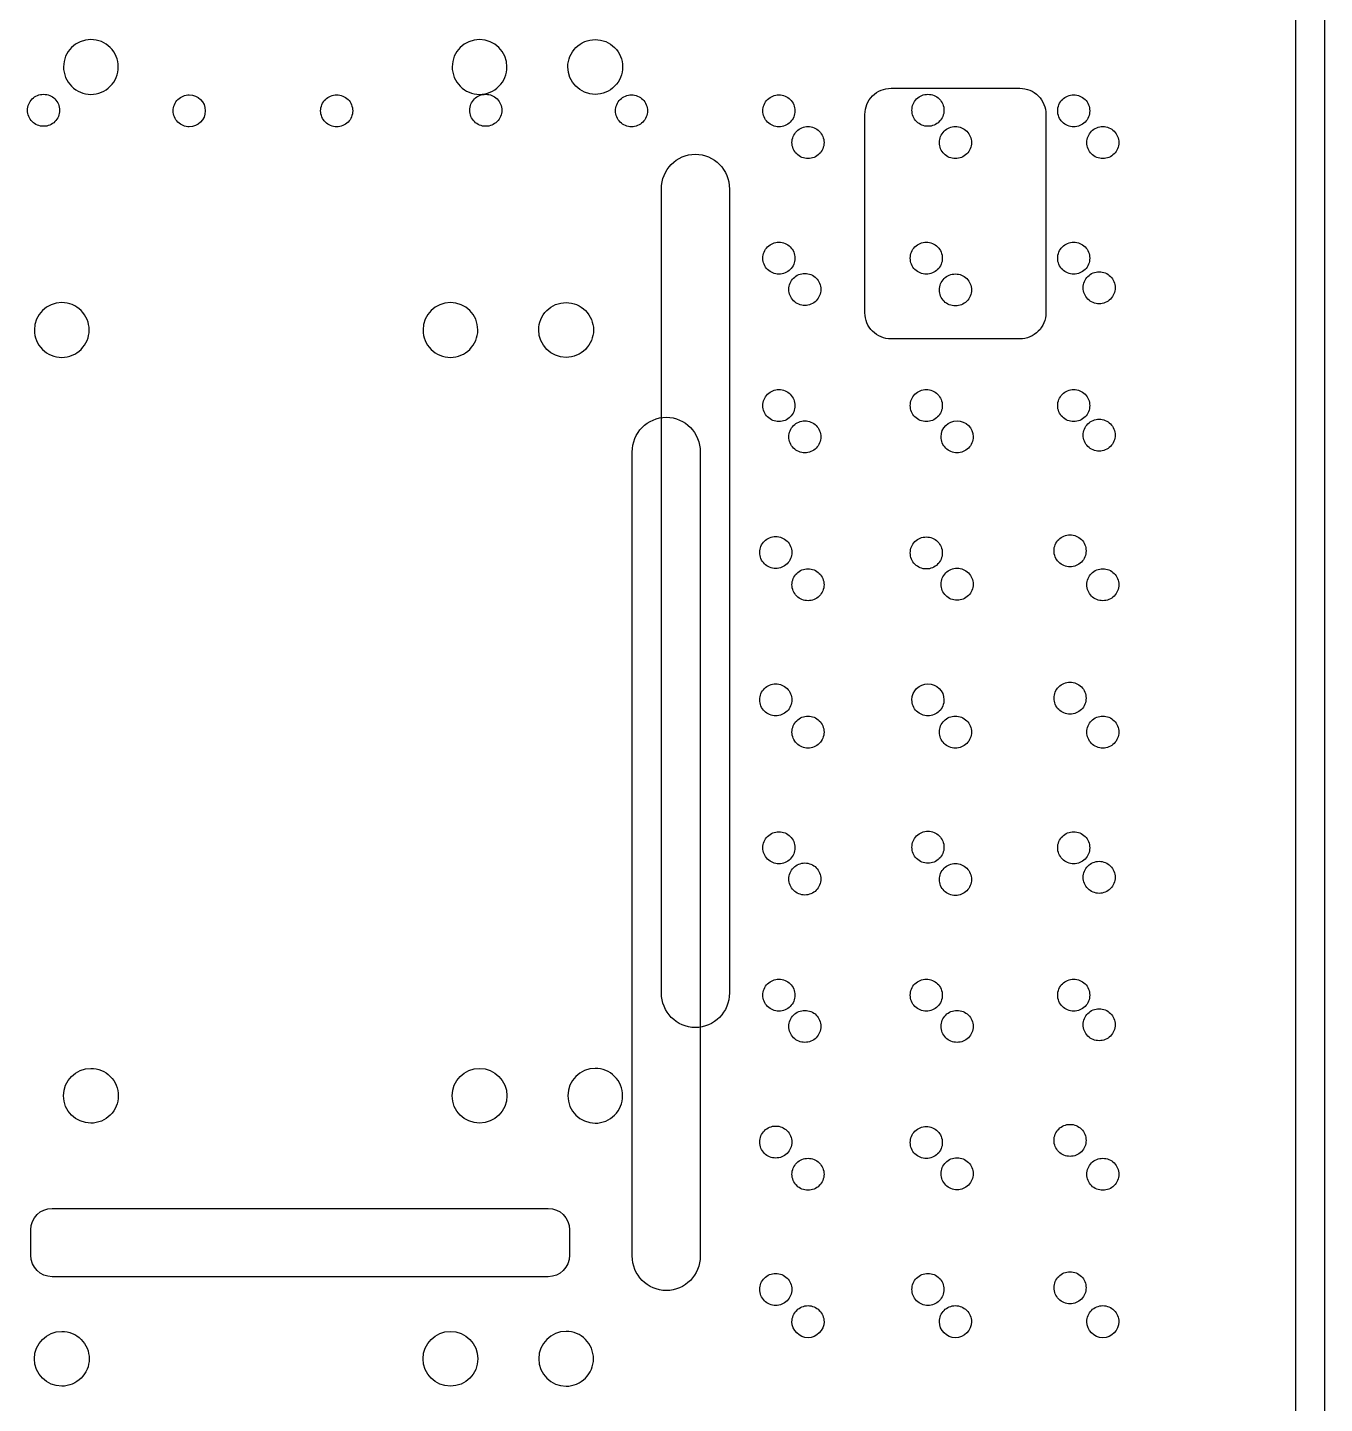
# Model space of a CAD drawing. Extents: x -145 to 178, y -12 to 290.
# Drawn here: x 85.1 to 178.2, y 140.6 to 239.4 of the extents above; entities that cross this region are included whole.
import ezdxf

# ---------------------------------------------------------------- set-up
doc = ezdxf.new("R2010")
doc.units = 0
doc.layers.add('fluid-networks-dashboard', color=7, linetype='CONTINUOUS')
doc.layers.add('fluid-networks-dashboard_copia', color=7, linetype='CONTINUOUS')

msp = doc.modelspace()

# ---------------------------------------------------------------- linework, layer by layer
at = {"layer": 'fluid-networks-dashboard', "color": 7}
for points in [[(176.15784, 258.202484), (176.15784, 54.32533)], [(128.54689, 151.16359), (128.54689, 208.877954)], [(133.43492, 208.877954), (133.43492, 151.16359)]]:
    msp.add_lwpolyline(points, dxfattribs=at)
for points in [[(96.742987, 234.53013)], [(107.32629, 234.53013)], [(128.49297, 234.53013)], [(139.07631, 234.53013)], [(160.24299, 234.53013)], [(139.076243, 223.94633)], [(149.659583, 223.94633)], [(160.242923, 223.94633)], [(139.076243, 213.36333)], [(149.659583, 213.36333)], [(160.242923, 213.36333)], [(130.99091, 211.373711)], [(149.66035, 202.779534)], [(161.13007, 201.78621)], [(161.13031, 191.20263)], [(139.07631, 181.61342)], [(160.24299, 181.61342)], [(139.076243, 171.02999)], [(149.659583, 171.02999)], [(160.242923, 171.02999)], [(149.66035, 160.446334)], [(161.130003, 159.45276)], [(161.13031, 148.86943)]]:
    msp.add_lwpolyline(points, close=True, dxfattribs=at)
for points in [[(85.12989, 233.416468), (85.12989, 233.721467), (85.25105, 234.013974), (85.466717, 234.229641)], [(85.466717, 234.229641), (85.682384, 234.445308), (85.974891, 234.566468), (86.27989, 234.566468)], [(86.27989, 234.566468), (86.584889, 234.566468), (86.877396, 234.445308), (87.093063, 234.229641)], [(87.093063, 234.229641), (87.30873, 234.013974), (87.42989, 233.721467), (87.42989, 233.416468)], [(95.592987, 233.38013), (95.592987, 233.685129), (95.714147, 233.977636), (95.929814, 234.193303)], [(95.929814, 234.193303), (96.145481, 234.40897), (96.437988, 234.53013), (96.742987, 234.53013)], [(96.742987, 234.53013), (97.378114, 234.530129), (97.892986, 234.015257), (97.892986, 233.38013)], [(106.17629, 233.38013), (106.17629, 233.685129), (106.29745, 233.977636), (106.513117, 234.193303)], [(106.513117, 234.193303), (106.728784, 234.40897), (107.021291, 234.53013), (107.32629, 234.53013)], [(107.32629, 234.53013), (107.631289, 234.53013), (107.923796, 234.40897), (108.139463, 234.193303)], [(108.139463, 234.193303), (108.35513, 233.977636), (108.47629, 233.685129), (108.47629, 233.38013)], [(116.87989, 233.416468), (116.87989, 233.721467), (117.00105, 234.013974), (117.216717, 234.229641)], [(117.216717, 234.229641), (117.432384, 234.445308), (117.724891, 234.566468), (118.02989, 234.566468)], [(118.02989, 234.566468), (118.334889, 234.566468), (118.627396, 234.445308), (118.843063, 234.229641)], [(118.843063, 234.229641), (119.05873, 234.013974), (119.17989, 233.721467), (119.17989, 233.416468)], [(127.34297, 233.38013), (127.34297, 233.685129), (127.46413, 233.977636), (127.679797, 234.193303)], [(127.679797, 234.193303), (127.895464, 234.40897), (128.187971, 234.53013), (128.49297, 234.53013)], [(128.49297, 234.53013), (128.797969, 234.53013), (129.090476, 234.40897), (129.306143, 234.193303)], [(129.306143, 234.193303), (129.52181, 233.977636), (129.64297, 233.685129), (129.64297, 233.38013)], [(137.92631, 233.38013), (137.92631, 233.685129), (138.04747, 233.977636), (138.263137, 234.193303)], [(138.263137, 234.193303), (138.478804, 234.40897), (138.771311, 234.53013), (139.07631, 234.53013)], [(139.07631, 234.53013), (139.381309, 234.53013), (139.673816, 234.40897), (139.889483, 234.193303)], [(139.889483, 234.193303), (140.10515, 233.977636), (140.22631, 233.685129), (140.22631, 233.38013)], [(148.62989, 233.416468), (148.62989, 233.721467), (148.75105, 234.013974), (148.966717, 234.229641)], [(148.966717, 234.229641), (149.182384, 234.445308), (149.474891, 234.566468), (149.77989, 234.566468)], [(149.77989, 234.566468), (150.084889, 234.566468), (150.377396, 234.445308), (150.593063, 234.229641)], [(150.593063, 234.229641), (150.80873, 234.013974), (150.92989, 233.721467), (150.92989, 233.416468)], [(159.09299, 233.38013), (159.09299, 233.685129), (159.21415, 233.977636), (159.429817, 234.193303)], [(159.429817, 234.193303), (159.645484, 234.40897), (159.937991, 234.53013), (160.24299, 234.53013)], [(160.24299, 234.53013), (160.547989, 234.53013), (160.840496, 234.40897), (161.056163, 234.193303)], [(161.056163, 234.193303), (161.27183, 233.977636), (161.39299, 233.685129), (161.39299, 233.38013)], [(85.466717, 232.603295), (85.25105, 232.818962), (85.12989, 233.111469), (85.12989, 233.416468)], [(87.42989, 233.416468), (87.42989, 233.111469), (87.30873, 232.818962), (87.093063, 232.603295)], [(95.929814, 232.566957), (95.714147, 232.782624), (95.592987, 233.075131), (95.592987, 233.38013)], [(97.892986, 233.38013), (97.892986, 232.745003), (97.378114, 232.230131), (96.742987, 232.23013)], [(106.513117, 232.566957), (106.29745, 232.782624), (106.17629, 233.075131), (106.17629, 233.38013)], [(108.47629, 233.38013), (108.47629, 233.075131), (108.35513, 232.782624), (108.139463, 232.566957)], [(117.216717, 232.603295), (117.00105, 232.818962), (116.87989, 233.111469), (116.87989, 233.416468)], [(119.17989, 233.416468), (119.17989, 233.111469), (119.05873, 232.818962), (118.843063, 232.603295)], [(127.679797, 232.566957), (127.46413, 232.782624), (127.34297, 233.075131), (127.34297, 233.38013)], [(129.64297, 233.38013), (129.64297, 233.075131), (129.52181, 232.782624), (129.306143, 232.566957)], [(138.263137, 232.566957), (138.04747, 232.782624), (137.92631, 233.075131), (137.92631, 233.38013)], [(140.22631, 233.38013), (140.22631, 233.075131), (140.10515, 232.782624), (139.889483, 232.566957)], [(148.966717, 232.603295), (148.75105, 232.818962), (148.62989, 233.111469), (148.62989, 233.416468)], [(150.92989, 233.416468), (150.92989, 233.111469), (150.80873, 232.818962), (150.593063, 232.603295)], [(159.429817, 232.566957), (159.21415, 232.782624), (159.09299, 233.075131), (159.09299, 233.38013)], [(161.39299, 233.38013), (161.39299, 233.075131), (161.27183, 232.782624), (161.056163, 232.566957)], [(86.27989, 232.266468), (85.974891, 232.266468), (85.682384, 232.387628), (85.466717, 232.603295)], [(87.093063, 232.603295), (86.877396, 232.387628), (86.584889, 232.266468), (86.27989, 232.266468)], [(96.742987, 232.23013), (96.437988, 232.23013), (96.145481, 232.35129), (95.929814, 232.566957)], [(107.32629, 232.23013), (107.021291, 232.23013), (106.728784, 232.35129), (106.513117, 232.566957)], [(108.139463, 232.566957), (107.923796, 232.35129), (107.631289, 232.23013), (107.32629, 232.23013)], [(118.02989, 232.266468), (117.724891, 232.266468), (117.432384, 232.387628), (117.216717, 232.603295)], [(118.843063, 232.603295), (118.627396, 232.387628), (118.334889, 232.266468), (118.02989, 232.266468)], [(128.49297, 232.23013), (128.187971, 232.23013), (127.895464, 232.35129), (127.679797, 232.566957)], [(129.306143, 232.566957), (129.090476, 232.35129), (128.797969, 232.23013), (128.49297, 232.23013)], [(139.07631, 232.23013), (138.771311, 232.23013), (138.478804, 232.35129), (138.263137, 232.566957)], [(139.889483, 232.566957), (139.673816, 232.35129), (139.381309, 232.23013), (139.07631, 232.23013)], [(149.77989, 232.266468), (149.474891, 232.266468), (149.182384, 232.387628), (148.966717, 232.603295)], [(150.593063, 232.603295), (150.377396, 232.387628), (150.084889, 232.266468), (149.77989, 232.266468)], [(160.24299, 232.23013), (159.937991, 232.23013), (159.645484, 232.35129), (159.429817, 232.566957)], [(161.056163, 232.566957), (160.840496, 232.35129), (160.547989, 232.23013), (160.24299, 232.23013)], [(137.926243, 222.79633), (137.926243, 223.101329), (138.047403, 223.393836), (138.26307, 223.609503)], [(138.26307, 223.609503), (138.478737, 223.82517), (138.771244, 223.94633), (139.076243, 223.94633)], [(139.076243, 223.94633), (139.381242, 223.94633), (139.673749, 223.82517), (139.889416, 223.609503)], [(139.889416, 223.609503), (140.105083, 223.393836), (140.226243, 223.101329), (140.226243, 222.79633)], [(148.509583, 222.79633), (148.509583, 223.101329), (148.630743, 223.393836), (148.84641, 223.609503)], [(148.84641, 223.609503), (149.062077, 223.82517), (149.354584, 223.94633), (149.659583, 223.94633)], [(149.659583, 223.94633), (149.964582, 223.94633), (150.257089, 223.82517), (150.472756, 223.609503)], [(150.472756, 223.609503), (150.688423, 223.393836), (150.809583, 223.101329), (150.809583, 222.79633)], [(159.092923, 222.79633), (159.092923, 223.101329), (159.214083, 223.393836), (159.42975, 223.609503)], [(159.42975, 223.609503), (159.645417, 223.82517), (159.937924, 223.94633), (160.242923, 223.94633)], [(160.242923, 223.94633), (160.547922, 223.94633), (160.840429, 223.82517), (161.056096, 223.609503)], [(161.056096, 223.609503), (161.271763, 223.393836), (161.392923, 223.101329), (161.392923, 222.79633)], [(138.263067, 221.983151), (138.0474, 222.19882), (137.92624, 222.491329), (137.926243, 222.79633)], [(140.226243, 222.79633), (140.226246, 222.491329), (140.105086, 222.19882), (139.889419, 221.983151)], [(148.846407, 221.983151), (148.63074, 222.19882), (148.50958, 222.491329), (148.509583, 222.79633)], [(150.809583, 222.79633), (150.809586, 222.491329), (150.688426, 222.19882), (150.472759, 221.983151)], [(159.429747, 221.983151), (159.21408, 222.19882), (159.09292, 222.491329), (159.092923, 222.79633)], [(161.392923, 222.79633), (161.392926, 222.491329), (161.271766, 222.19882), (161.056099, 221.983151)], [(139.076243, 221.64632), (138.771242, 221.64632), (138.478734, 221.767482), (138.263067, 221.983151)], [(139.889419, 221.983151), (139.673752, 221.767482), (139.381244, 221.64632), (139.076243, 221.64632)], [(149.659583, 221.64632), (149.354582, 221.64632), (149.062074, 221.767482), (148.846407, 221.983151)], [(150.472759, 221.983151), (150.257092, 221.767482), (149.964584, 221.64632), (149.659583, 221.64632)], [(160.242923, 221.64632), (159.937922, 221.64632), (159.645414, 221.767482), (159.429747, 221.983151)], [(161.056099, 221.983151), (160.840432, 221.767482), (160.547924, 221.64632), (160.242923, 221.64632)], [(87.590306, 219.61036), (86.503847, 219.610358), (85.623098, 218.729609), (85.623096, 217.64315)], [(88.981339, 219.03418), (88.612414, 219.403104), (88.112044, 219.610362), (87.590306, 219.61036)], [(115.494806, 219.61036), (114.408347, 219.610358), (113.527598, 218.729609), (113.527596, 217.64315)], [(117.462016, 217.64315), (117.462014, 218.729609), (116.581265, 219.610358), (115.494806, 219.61036)], [(122.408596, 219.034173), (122.777519, 219.403098), (123.277888, 219.610359), (123.799626, 219.61036)], [(123.799626, 219.61036), (124.321365, 219.610361), (124.821736, 219.403101), (125.190661, 219.034176)], [(89.557526, 217.64315), (89.557525, 218.164888), (89.350264, 218.665257), (88.981339, 219.03418)], [(121.832416, 217.64314), (121.832414, 218.164878), (122.039672, 218.665248), (122.408596, 219.034173)], [(125.190661, 219.034176), (125.559586, 218.66525), (125.766845, 218.164879), (125.766843, 217.64314)], [(85.623096, 217.64315), (85.623094, 217.121412), (85.830352, 216.621042), (86.199276, 216.252117)], [(88.981343, 216.252113), (89.350268, 216.621039), (89.557528, 217.12141), (89.557526, 217.64315)], [(113.527596, 217.64315), (113.527594, 217.121412), (113.734852, 216.621042), (114.103776, 216.252117)], [(116.885836, 216.252117), (117.25476, 216.621042), (117.462018, 217.121412), (117.462016, 217.64315)], [(123.799626, 215.67593), (122.713167, 215.675932), (121.832418, 216.556681), (121.832416, 217.64314)], [(125.766843, 217.64314), (125.766842, 217.121403), (125.559582, 216.621034), (125.190657, 216.252111)], [(86.199276, 216.252117), (86.568199, 215.883192), (87.068568, 215.675931), (87.590306, 215.67593)], [(87.590306, 215.67593), (88.112046, 215.675928), (88.612417, 215.883188), (88.981343, 216.252113)], [(114.103776, 216.252117), (114.472699, 215.883192), (114.973068, 215.675931), (115.494806, 215.67593)], [(115.494806, 215.67593), (116.016544, 215.675931), (116.516913, 215.883192), (116.885836, 216.252117)], [(125.190657, 216.252111), (124.821732, 215.883187), (124.321363, 215.675929), (123.799626, 215.67593)], [(137.926243, 212.21333), (137.926243, 212.518329), (138.047403, 212.810836), (138.26307, 213.026503)], [(138.26307, 213.026503), (138.478737, 213.24217), (138.771244, 213.36333), (139.076243, 213.36333)], [(139.076243, 213.36333), (139.381242, 213.36333), (139.673749, 213.24217), (139.889416, 213.026503)], [(139.889416, 213.026503), (140.105083, 212.810836), (140.226243, 212.518329), (140.226243, 212.21333)], [(148.509583, 212.21333), (148.509583, 212.518329), (148.630743, 212.810836), (148.84641, 213.026503)], [(148.84641, 213.026503), (149.062077, 213.24217), (149.354584, 213.36333), (149.659583, 213.36333)], [(149.659583, 213.36333), (149.964582, 213.36333), (150.257089, 213.24217), (150.472756, 213.026503)], [(150.472756, 213.026503), (150.688423, 212.810836), (150.809583, 212.518329), (150.809583, 212.21333)], [(159.092923, 212.21333), (159.092923, 212.518329), (159.214083, 212.810836), (159.42975, 213.026503)], [(159.42975, 213.026503), (159.645417, 213.24217), (159.937924, 213.36333), (160.242923, 213.36333)], [(160.242923, 213.36333), (160.547922, 213.36333), (160.840429, 213.24217), (161.056096, 213.026503)], [(161.056096, 213.026503), (161.271763, 212.810836), (161.392923, 212.518329), (161.392923, 212.21333)], [(138.263067, 211.400151), (138.0474, 211.61582), (137.92624, 211.908329), (137.926243, 212.21333)], [(140.226243, 212.21333), (140.226246, 211.908329), (140.105086, 211.61582), (139.889419, 211.400151)], [(148.846407, 211.400151), (148.63074, 211.61582), (148.50958, 211.908329), (148.509583, 212.21333)], [(150.809583, 212.21333), (150.809586, 211.908329), (150.688426, 211.61582), (150.472759, 211.400151)], [(159.429747, 211.400151), (159.21408, 211.61582), (159.09292, 211.908329), (159.092923, 212.21333)], [(161.392923, 212.21333), (161.392926, 211.908329), (161.271766, 211.61582), (161.056099, 211.400151)], [(128.54689, 208.877954), (128.54689, 210.260603), (129.63692, 211.373711), (130.99091, 211.373711)], [(130.99091, 211.373711), (132.34489, 211.373711), (133.43492, 210.260603), (133.43492, 208.877954)], [(139.076243, 211.06332), (138.771242, 211.06332), (138.478734, 211.184482), (138.263067, 211.400151)], [(139.889419, 211.400151), (139.673752, 211.184482), (139.381244, 211.06332), (139.076243, 211.06332)], [(149.659583, 211.06332), (149.354582, 211.06332), (149.062074, 211.184482), (148.846407, 211.400151)], [(150.472759, 211.400151), (150.257092, 211.184482), (149.964584, 211.06332), (149.659583, 211.06332)], [(160.242923, 211.06332), (159.937922, 211.06332), (159.645414, 211.184482), (159.429747, 211.400151)], [(161.056099, 211.400151), (160.840432, 211.184482), (160.547924, 211.06332), (160.242923, 211.06332)], [(138.036827, 202.479843), (138.252494, 202.69551), (138.545001, 202.81667), (138.85, 202.81667)], [(138.85, 202.81667), (139.154999, 202.81667), (139.447506, 202.69551), (139.663173, 202.479843)], [(148.847177, 202.442707), (149.062844, 202.658374), (149.355351, 202.779534), (149.66035, 202.779534)], [(149.66035, 202.779534), (149.965349, 202.779534), (150.257856, 202.658374), (150.473523, 202.442707)], [(158.83007, 201.78621), (158.83007, 202.091209), (158.95123, 202.383716), (159.166897, 202.599383)], [(159.166897, 202.599383), (159.382564, 202.81505), (159.675071, 202.93621), (159.98007, 202.93621)], [(159.98007, 202.93621), (160.285069, 202.93621), (160.577576, 202.81505), (160.793243, 202.599383)], [(160.793243, 202.599383), (161.00891, 202.383716), (161.13007, 202.091209), (161.13007, 201.78621)], [(137.7, 201.66667), (137.7, 201.971669), (137.82116, 202.264176), (138.036827, 202.479843)], [(138.036827, 200.853497), (137.82116, 201.069164), (137.7, 201.361671), (137.7, 201.66667)], [(139.663173, 202.479843), (139.87884, 202.264176), (140, 201.971669), (140, 201.66667)], [(140, 201.66667), (140, 201.361671), (139.87884, 201.069164), (139.663173, 200.853497)], [(148.51035, 201.629534), (148.51035, 201.934533), (148.63151, 202.22704), (148.847177, 202.442707)], [(148.847177, 200.816361), (148.63151, 201.032028), (148.51035, 201.324535), (148.51035, 201.629534)], [(150.473523, 202.442707), (150.68919, 202.22704), (150.81035, 201.934533), (150.81035, 201.629534)], [(150.81035, 201.629534), (150.81035, 201.324535), (150.68919, 201.032028), (150.473523, 200.816361)], [(159.166897, 200.973037), (158.95123, 201.188704), (158.83007, 201.481211), (158.83007, 201.78621)], [(161.13007, 201.78621), (161.13007, 201.481211), (161.00891, 201.188704), (160.793243, 200.973037)], [(138.85, 200.51667), (138.545001, 200.51667), (138.252494, 200.63783), (138.036827, 200.853497)], [(139.663173, 200.853497), (139.447506, 200.63783), (139.154999, 200.51667), (138.85, 200.51667)], [(149.66035, 200.479534), (149.355351, 200.479534), (149.062844, 200.600694), (148.847177, 200.816361)], [(150.473523, 200.816361), (150.257856, 200.600694), (149.965349, 200.479534), (149.66035, 200.479534)], [(159.98007, 200.63621), (159.675071, 200.63621), (159.382564, 200.75737), (159.166897, 200.973037)], [(160.793243, 200.973037), (160.577576, 200.75737), (160.285069, 200.63621), (159.98007, 200.63621)], [(137.70024, 191.08309), (137.70024, 191.388089), (137.8214, 191.680596), (138.037067, 191.896263)], [(138.037067, 191.896263), (138.252734, 192.11193), (138.545241, 192.23309), (138.85024, 192.23309)], [(138.85024, 192.23309), (139.155239, 192.23309), (139.447746, 192.11193), (139.663413, 191.896263)], [(139.663413, 191.896263), (139.87908, 191.680596), (140.00024, 191.388089), (140.00024, 191.08309)], [(148.62919, 191.08338), (148.629196, 191.718504), (149.144066, 192.23337), (149.77919, 192.23337)], [(149.77919, 192.23337), (150.414314, 192.23337), (150.929184, 191.718504), (150.92919, 191.08338)], [(158.83031, 191.20263), (158.83031, 191.507629), (158.95147, 191.800136), (159.167137, 192.015803)], [(159.167137, 192.015803), (159.382804, 192.23147), (159.675311, 192.35263), (159.98031, 192.35263)], [(159.98031, 192.35263), (160.285309, 192.35263), (160.577816, 192.23147), (160.793483, 192.015803)], [(160.793483, 192.015803), (161.00915, 191.800136), (161.13031, 191.507629), (161.13031, 191.20263)], [(138.037067, 190.269917), (137.8214, 190.485584), (137.70024, 190.778091), (137.70024, 191.08309)], [(140.00024, 191.08309), (140.00024, 190.778091), (139.87908, 190.485584), (139.663413, 190.269917)], [(148.966017, 190.270207), (148.75035, 190.485874), (148.62919, 190.778381), (148.62919, 191.08338)], [(150.92919, 191.08338), (150.92919, 190.778381), (150.80803, 190.485874), (150.592363, 190.270207)], [(159.167137, 190.389457), (158.95147, 190.605124), (158.83031, 190.897631), (158.83031, 191.20263)], [(161.13031, 191.20263), (161.13031, 190.897631), (161.00915, 190.605124), (160.793483, 190.389457)], [(138.85024, 189.93309), (138.545241, 189.93309), (138.252734, 190.05425), (138.037067, 190.269917)], [(139.663413, 190.269917), (139.447746, 190.05425), (139.155239, 189.93309), (138.85024, 189.93309)], [(149.77919, 189.93338), (149.474191, 189.93338), (149.181684, 190.05454), (148.966017, 190.270207)], [(150.592363, 190.270207), (150.376696, 190.05454), (150.084189, 189.93338), (149.77919, 189.93338)], [(159.98031, 190.05263), (159.675311, 190.05263), (159.382804, 190.17379), (159.167137, 190.389457)], [(160.793483, 190.389457), (160.577816, 190.17379), (160.285309, 190.05263), (159.98031, 190.05263)], [(137.92631, 180.46342), (137.92631, 180.768419), (138.04747, 181.060926), (138.263137, 181.276593)], [(138.263137, 181.276593), (138.478804, 181.49226), (138.771311, 181.61342), (139.07631, 181.61342)], [(139.07631, 181.61342), (139.381309, 181.61342), (139.673816, 181.49226), (139.889483, 181.276593)], [(139.889483, 181.276593), (140.10515, 181.060926), (140.22631, 180.768419), (140.22631, 180.46342)], [(148.62989, 180.499468), (148.62989, 180.804467), (148.75105, 181.096974), (148.966717, 181.312641)], [(148.966717, 181.312641), (149.182384, 181.528308), (149.474891, 181.649468), (149.77989, 181.649468)], [(149.77989, 181.649468), (150.084889, 181.649468), (150.377396, 181.528308), (150.593063, 181.312641)], [(150.593063, 181.312641), (150.80873, 181.096974), (150.92989, 180.804467), (150.92989, 180.499468)], [(159.09299, 180.46342), (159.09299, 180.768419), (159.21415, 181.060926), (159.429817, 181.276593)], [(159.429817, 181.276593), (159.645484, 181.49226), (159.937991, 181.61342), (160.24299, 181.61342)], [(160.24299, 181.61342), (160.547989, 181.61342), (160.840496, 181.49226), (161.056163, 181.276593)], [(161.056163, 181.276593), (161.27183, 181.060926), (161.39299, 180.768419), (161.39299, 180.46342)], [(138.263137, 179.650247), (138.04747, 179.865914), (137.92631, 180.158421), (137.92631, 180.46342)], [(140.22631, 180.46342), (140.22631, 180.158421), (140.10515, 179.865914), (139.889483, 179.650247)], [(148.966717, 179.686295), (148.75105, 179.901962), (148.62989, 180.194469), (148.62989, 180.499468)], [(150.92989, 180.499468), (150.92989, 180.194469), (150.80873, 179.901962), (150.593063, 179.686295)], [(159.429817, 179.650247), (159.21415, 179.865914), (159.09299, 180.158421), (159.09299, 180.46342)], [(161.39299, 180.46342), (161.39299, 180.158421), (161.27183, 179.865914), (161.056163, 179.650247)], [(139.07631, 179.31342), (138.771311, 179.31342), (138.478804, 179.43458), (138.263137, 179.650247)], [(139.889483, 179.650247), (139.673816, 179.43458), (139.381309, 179.31342), (139.07631, 179.31342)], [(149.77989, 179.349468), (149.474891, 179.349468), (149.182384, 179.470628), (148.966717, 179.686295)], [(150.593063, 179.686295), (150.377396, 179.470628), (150.084889, 179.349468), (149.77989, 179.349468)], [(160.24299, 179.31342), (159.937991, 179.31342), (159.645484, 179.43458), (159.429817, 179.650247)], [(161.056163, 179.650247), (160.840496, 179.43458), (160.547989, 179.31342), (160.24299, 179.31342)], [(138.26307, 170.693163), (138.478737, 170.90883), (138.771244, 171.02999), (139.076243, 171.02999)], [(139.076243, 171.02999), (139.381242, 171.02999), (139.673749, 170.90883), (139.889416, 170.693163)], [(148.84641, 170.693163), (149.062077, 170.90883), (149.354584, 171.02999), (149.659583, 171.02999)], [(149.659583, 171.02999), (149.964582, 171.02999), (150.257089, 170.90883), (150.472756, 170.693163)], [(159.42975, 170.693163), (159.645417, 170.90883), (159.937924, 171.02999), (160.242923, 171.02999)], [(160.242923, 171.02999), (160.547922, 171.02999), (160.840429, 170.90883), (161.056096, 170.693163)], [(137.926243, 169.87999), (137.926243, 170.184989), (138.047403, 170.477496), (138.26307, 170.693163)], [(139.889416, 170.693163), (140.105083, 170.477496), (140.226243, 170.184989), (140.226243, 169.87999)], [(148.509583, 169.87999), (148.509583, 170.184989), (148.630743, 170.477496), (148.84641, 170.693163)], [(150.472756, 170.693163), (150.688423, 170.477496), (150.809583, 170.184989), (150.809583, 169.87999)], [(159.092923, 169.87999), (159.092923, 170.184989), (159.214083, 170.477496), (159.42975, 170.693163)], [(161.056096, 170.693163), (161.271763, 170.477496), (161.392923, 170.184989), (161.392923, 169.87999)], [(138.26307, 169.066817), (138.047403, 169.282484), (137.926243, 169.574991), (137.926243, 169.87999)], [(139.076243, 168.72999), (138.771244, 168.72999), (138.478737, 168.85115), (138.26307, 169.066817)], [(139.889416, 169.066817), (139.673749, 168.85115), (139.381242, 168.72999), (139.076243, 168.72999)], [(140.226243, 169.87999), (140.226243, 169.574991), (140.105083, 169.282484), (139.889416, 169.066817)], [(148.84641, 169.066817), (148.630743, 169.282484), (148.509583, 169.574991), (148.509583, 169.87999)], [(149.659583, 168.72999), (149.354584, 168.72999), (149.062077, 168.85115), (148.84641, 169.066817)], [(150.472756, 169.066817), (150.257089, 168.85115), (149.964582, 168.72999), (149.659583, 168.72999)], [(150.809583, 169.87999), (150.809583, 169.574991), (150.688423, 169.282484), (150.472756, 169.066817)], [(159.42975, 169.066817), (159.214083, 169.282484), (159.092923, 169.574991), (159.092923, 169.87999)], [(160.242923, 168.72999), (159.937924, 168.72999), (159.645417, 168.85115), (159.42975, 169.066817)], [(161.056096, 169.066817), (160.840429, 168.85115), (160.547922, 168.72999), (160.242923, 168.72999)], [(161.392923, 169.87999), (161.392923, 169.574991), (161.271763, 169.282484), (161.056096, 169.066817)], [(137.699933, 159.33322), (137.699933, 159.638219), (137.821093, 159.930726), (138.03676, 160.146393)], [(138.03676, 160.146393), (138.252427, 160.36206), (138.544934, 160.48322), (138.849933, 160.48322)], [(138.849933, 160.48322), (139.154932, 160.48322), (139.447439, 160.36206), (139.663106, 160.146393)], [(139.663106, 160.146393), (139.878773, 159.930726), (139.999933, 159.638219), (139.999933, 159.33322)], [(148.51035, 159.296334), (148.51035, 159.601333), (148.63151, 159.89384), (148.847177, 160.109507)], [(148.847177, 160.109507), (149.062844, 160.325174), (149.355351, 160.446334), (149.66035, 160.446334)], [(149.66035, 160.446334), (149.965349, 160.446334), (150.257856, 160.325174), (150.473523, 160.109507)], [(150.473523, 160.109507), (150.68919, 159.89384), (150.81035, 159.601333), (150.81035, 159.296334)], [(158.830003, 159.45276), (158.830003, 159.757759), (158.951163, 160.050266), (159.16683, 160.265933)], [(159.16683, 160.265933), (159.382497, 160.4816), (159.675004, 160.60276), (159.980003, 160.60276)], [(159.980003, 160.60276), (160.285002, 160.60276), (160.577509, 160.4816), (160.793176, 160.265933)], [(160.793176, 160.265933), (161.008843, 160.050266), (161.130003, 159.757759), (161.130003, 159.45276)], [(138.03676, 158.520047), (137.821093, 158.735714), (137.699933, 159.028221), (137.699933, 159.33322)], [(139.999933, 159.33322), (139.999933, 159.028221), (139.878773, 158.735714), (139.663106, 158.520047)], [(148.847177, 158.483161), (148.63151, 158.698828), (148.51035, 158.991335), (148.51035, 159.296334)], [(150.81035, 159.296334), (150.81035, 158.991335), (150.68919, 158.698828), (150.473523, 158.483161)], [(159.16683, 158.639587), (158.951163, 158.855254), (158.830003, 159.147761), (158.830003, 159.45276)], [(161.130003, 159.45276), (161.130003, 159.147761), (161.008843, 158.855254), (160.793176, 158.639587)], [(138.849933, 158.18322), (138.544934, 158.18322), (138.252427, 158.30438), (138.03676, 158.520047)], [(139.663106, 158.520047), (139.447439, 158.30438), (139.154932, 158.18322), (138.849933, 158.18322)], [(149.66035, 158.146334), (149.355351, 158.146334), (149.062844, 158.267494), (148.847177, 158.483161)], [(150.473523, 158.483161), (150.257856, 158.267494), (149.965349, 158.146334), (149.66035, 158.146334)], [(159.980003, 158.30276), (159.675004, 158.30276), (159.382497, 158.42392), (159.16683, 158.639587)], [(160.793176, 158.639587), (160.577509, 158.42392), (160.285002, 158.30276), (159.980003, 158.30276)], [(130.99091, 148.66784), (129.63692, 148.66784), (128.54689, 149.78094), (128.54689, 151.16359)], [(133.43492, 151.16359), (133.43492, 149.78094), (132.34489, 148.66784), (130.99091, 148.66784)], [(137.70024, 148.74989), (137.70024, 149.054889), (137.8214, 149.347396), (138.037067, 149.563063)], [(138.037067, 149.563063), (138.252734, 149.77873), (138.545241, 149.89989), (138.85024, 149.89989)], [(138.85024, 149.89989), (139.155239, 149.89989), (139.447746, 149.77873), (139.663413, 149.563063)], [(139.663413, 149.563063), (139.87908, 149.347396), (140.00024, 149.054889), (140.00024, 148.74989)], [(148.629123, 148.74993), (148.629123, 149.054929), (148.750283, 149.347436), (148.96595, 149.563103)], [(148.96595, 149.563103), (149.181617, 149.77877), (149.474124, 149.89993), (149.779123, 149.89993)], [(149.779123, 149.89993), (150.084122, 149.89993), (150.376629, 149.77877), (150.592296, 149.563103)], [(150.592296, 149.563103), (150.807963, 149.347436), (150.929123, 149.054929), (150.929123, 148.74993)], [(158.83031, 148.86943), (158.83031, 149.174429), (158.95147, 149.466936), (159.167137, 149.682603)], [(159.167137, 149.682603), (159.382804, 149.89827), (159.675311, 150.01943), (159.98031, 150.01943)], [(159.98031, 150.01943), (160.285309, 150.01943), (160.577816, 149.89827), (160.793483, 149.682603)], [(160.793483, 149.682603), (161.00915, 149.466936), (161.13031, 149.174429), (161.13031, 148.86943)], [(138.037067, 147.936717), (137.8214, 148.152384), (137.70024, 148.444891), (137.70024, 148.74989)], [(140.00024, 148.74989), (140.00024, 148.444891), (139.87908, 148.152384), (139.663413, 147.936717)], [(148.96595, 147.936757), (148.750283, 148.152424), (148.629123, 148.444931), (148.629123, 148.74993)], [(150.929123, 148.74993), (150.929123, 148.444931), (150.807963, 148.152424), (150.592296, 147.936757)], [(159.167137, 148.056257), (158.95147, 148.271924), (158.83031, 148.564431), (158.83031, 148.86943)], [(161.13031, 148.86943), (161.13031, 148.564431), (161.00915, 148.271924), (160.793483, 148.056257)], [(138.85024, 147.59989), (138.545241, 147.59989), (138.252734, 147.72105), (138.037067, 147.936717)], [(139.663413, 147.936717), (139.447746, 147.72105), (139.155239, 147.59989), (138.85024, 147.59989)], [(149.779123, 147.59993), (149.474124, 147.59993), (149.181617, 147.72109), (148.96595, 147.936757)], [(150.592296, 147.936757), (150.376629, 147.72109), (150.084122, 147.59993), (149.779123, 147.59993)], [(159.98031, 147.71943), (159.675311, 147.71943), (159.382804, 147.84059), (159.167137, 148.056257)], [(160.793483, 148.056257), (160.577816, 147.84059), (160.285309, 147.71943), (159.98031, 147.71943)], [(85.623096, 143.76909), (85.623098, 144.855549), (86.503847, 145.736298), (87.590306, 145.7363)], [(87.590306, 145.7363), (88.112044, 145.736302), (88.612414, 145.529044), (88.981339, 145.16012)], [(113.527596, 143.76909), (113.527598, 144.855549), (114.408347, 145.736298), (115.494806, 145.7363)], [(115.494806, 145.7363), (116.581265, 145.736298), (117.462014, 144.855549), (117.462016, 143.76909)], [(123.799626, 145.7363), (122.713167, 145.736298), (121.832418, 144.855549), (121.832416, 143.76909)], [(125.190657, 145.160119), (124.821732, 145.529043), (124.321363, 145.736301), (123.799626, 145.7363)], [(88.981339, 145.16012), (89.350264, 144.791197), (89.557525, 144.290828), (89.557526, 143.76909)], [(125.766843, 143.76909), (125.766842, 144.290827), (125.559582, 144.791196), (125.190657, 145.160119)], [(87.590306, 141.80188), (86.503847, 141.801882), (85.623098, 142.682631), (85.623096, 143.76909)], [(89.557526, 143.76909), (89.557525, 143.247352), (89.350264, 142.746983), (88.981339, 142.37806)], [(115.494806, 141.80188), (114.408347, 141.801882), (113.527598, 142.682631), (113.527596, 143.76909)], [(117.462016, 143.76909), (117.462014, 142.682631), (116.581265, 141.801882), (115.494806, 141.80188)], [(121.832416, 143.76909), (121.832418, 142.682631), (122.713167, 141.801882), (123.799626, 141.80188)], [(125.190657, 142.378061), (125.559582, 142.746984), (125.766842, 143.247353), (125.766843, 143.76909)], [(88.981339, 142.37806), (88.612414, 142.009136), (88.112044, 141.801878), (87.590306, 141.80188)], [(123.799626, 141.80188), (124.321363, 141.801879), (124.821732, 142.009137), (125.190657, 142.378061)]]:
    msp.add_open_spline(points, degree=3, dxfattribs=at)
at = {"layer": 'fluid-networks-dashboard_copia', "color": 7}
for points in [[(178.24819, 277.089084), (178.24819, 73.21193)], [(147.129181, 235), (156.370819, 235)], [(145.25, 218.879181), (145.25, 233.120819)], [(158.25, 233.120819), (158.25, 218.879181)], [(130.63724, 170.05019), (130.63724, 227.764554)], [(135.52527, 227.764554), (135.52527, 170.05019)], [(156.370819, 217), (147.129181, 217)], [(86.908135, 154.5712), (122.50562, 154.5712)], [(85.368785, 151.19795), (85.368785, 153.03185)], [(124.04497, 153.03185), (124.04497, 151.19795)], [(122.50562, 149.6586), (86.908135, 149.6586)]]:
    msp.add_lwpolyline(points, dxfattribs=at)
for points in [[(147.129181, 235)], [(141.166593, 232.24993)], [(151.749933, 232.24993)], [(162.333273, 232.24993)], [(133.08126, 230.260311)], [(151.7507, 221.666134)], [(163.22042, 220.67281)], [(163.22066, 210.08923)], [(141.16666, 200.50002)], [(162.33334, 200.50002)], [(141.166593, 189.91659)], [(151.749933, 189.91659)], [(162.333273, 189.91659)], [(151.7507, 179.332934)], [(163.220353, 178.33936)], [(163.22066, 167.75603)], [(141.166593, 158.16657)], [(162.333273, 158.16657)], [(85.368785, 151.19795)], [(141.16666, 147.58336)], [(151.75, 147.58336)], [(162.33334, 147.58336)]]:
    msp.add_lwpolyline(points, close=True, dxfattribs=at)
for points in [[(89.680656, 238.49696), (88.594197, 238.496958), (87.713448, 237.616209), (87.713446, 236.52975)], [(91.071689, 237.92078), (90.702764, 238.289704), (90.202394, 238.496962), (89.680656, 238.49696)], [(117.585156, 238.49696), (116.498697, 238.496958), (115.617948, 237.616209), (115.617946, 236.52975)], [(119.552366, 236.52975), (119.552364, 237.616209), (118.671615, 238.496958), (117.585156, 238.49696)], [(124.498946, 237.920773), (124.867869, 238.289698), (125.368238, 238.496959), (125.889976, 238.49696)], [(125.889976, 238.49696), (126.411715, 238.496961), (126.912086, 238.289701), (127.281011, 237.920776)], [(91.647876, 236.52975), (91.647875, 237.051488), (91.440614, 237.551857), (91.071689, 237.92078)], [(123.922766, 236.52974), (123.922764, 237.051478), (124.130022, 237.551848), (124.498946, 237.920773)], [(127.281011, 237.920776), (127.649936, 237.55185), (127.857195, 237.051479), (127.857193, 236.52974)], [(87.713446, 236.52975), (87.713444, 236.008012), (87.920702, 235.507642), (88.289626, 235.138717)], [(91.071693, 235.138713), (91.440618, 235.507639), (91.647878, 236.00801), (91.647876, 236.52975)], [(115.617946, 236.52975), (115.617944, 236.008012), (115.825202, 235.507642), (116.194126, 235.138717)], [(118.976186, 235.138717), (119.34511, 235.507642), (119.552368, 236.008012), (119.552366, 236.52975)], [(125.889976, 234.56253), (124.803517, 234.562532), (123.922768, 235.443281), (123.922766, 236.52974)], [(127.857193, 236.52974), (127.857192, 236.008003), (127.649932, 235.507634), (127.281007, 235.138711)], [(88.289626, 235.138717), (88.658549, 234.769792), (89.158918, 234.562531), (89.680656, 234.56253)], [(89.680656, 234.56253), (90.202396, 234.562528), (90.702767, 234.769788), (91.071693, 235.138713)], [(116.194126, 235.138717), (116.563049, 234.769792), (117.063418, 234.562531), (117.585156, 234.56253)], [(117.585156, 234.56253), (118.106894, 234.562531), (118.607263, 234.769792), (118.976186, 235.138717)], [(127.281007, 235.138711), (126.912082, 234.769787), (126.411713, 234.562529), (125.889976, 234.56253)], [(145.25, 233.120819), (145.25, 233.619209), (145.447985, 234.097186), (145.800399, 234.449601)], [(145.800399, 234.449601), (146.152814, 234.802015), (146.630791, 235), (147.129181, 235)], [(156.370819, 235), (156.869209, 235), (157.347186, 234.802015), (157.699601, 234.449601)], [(157.699601, 234.449601), (158.052015, 234.097186), (158.25, 233.619209), (158.25, 233.120819)], [(140.35342, 231.913103), (140.569087, 232.12877), (140.861594, 232.24993), (141.166593, 232.24993)], [(141.166593, 232.24993), (141.471592, 232.24993), (141.764099, 232.12877), (141.979766, 231.913103)], [(150.93676, 231.913103), (151.152427, 232.12877), (151.444934, 232.24993), (151.749933, 232.24993)], [(151.749933, 232.24993), (152.054932, 232.24993), (152.347439, 232.12877), (152.563106, 231.913103)], [(161.5201, 231.913103), (161.735767, 232.12877), (162.028274, 232.24993), (162.333273, 232.24993)], [(162.333273, 232.24993), (162.638272, 232.24993), (162.930779, 232.12877), (163.146446, 231.913103)], [(140.016593, 231.09993), (140.016593, 231.404929), (140.137753, 231.697436), (140.35342, 231.913103)], [(141.979766, 231.913103), (142.195433, 231.697436), (142.316593, 231.404929), (142.316593, 231.09993)], [(150.599933, 231.09993), (150.599933, 231.404929), (150.721093, 231.697436), (150.93676, 231.913103)], [(152.563106, 231.913103), (152.778773, 231.697436), (152.899933, 231.404929), (152.899933, 231.09993)], [(161.183273, 231.09993), (161.183273, 231.404929), (161.304433, 231.697436), (161.5201, 231.913103)], [(163.146446, 231.913103), (163.362113, 231.697436), (163.483273, 231.404929), (163.483273, 231.09993)], [(130.63724, 227.764554), (130.63724, 229.147203), (131.72727, 230.260311), (133.08126, 230.260311)], [(133.08126, 230.260311), (134.43524, 230.260311), (135.52527, 229.147203), (135.52527, 227.764554)], [(140.353417, 230.286751), (140.13775, 230.50242), (140.01659, 230.794929), (140.016593, 231.09993)], [(141.166593, 229.94992), (140.861592, 229.94992), (140.569084, 230.071082), (140.353417, 230.286751)], [(141.979769, 230.286751), (141.764102, 230.071082), (141.471594, 229.94992), (141.166593, 229.94992)], [(142.316593, 231.09993), (142.316596, 230.794929), (142.195436, 230.50242), (141.979769, 230.286751)], [(150.936757, 230.286751), (150.72109, 230.50242), (150.59993, 230.794929), (150.599933, 231.09993)], [(151.749933, 229.94992), (151.444932, 229.94992), (151.152424, 230.071082), (150.936757, 230.286751)], [(152.563109, 230.286751), (152.347442, 230.071082), (152.054934, 229.94992), (151.749933, 229.94992)], [(152.899933, 231.09993), (152.899936, 230.794929), (152.778776, 230.50242), (152.563109, 230.286751)], [(161.520097, 230.286751), (161.30443, 230.50242), (161.18327, 230.794929), (161.183273, 231.09993)], [(162.333273, 229.94992), (162.028272, 229.94992), (161.735764, 230.071082), (161.520097, 230.286751)], [(163.146449, 230.286751), (162.930782, 230.071082), (162.638274, 229.94992), (162.333273, 229.94992)], [(163.483273, 231.09993), (163.483276, 230.794929), (163.362116, 230.50242), (163.146449, 230.286751)], [(139.79035, 220.55327), (139.79035, 220.858269), (139.91151, 221.150776), (140.127177, 221.366443)], [(140.127177, 221.366443), (140.342844, 221.58211), (140.635351, 221.70327), (140.94035, 221.70327)], [(140.94035, 221.70327), (141.245349, 221.70327), (141.537856, 221.58211), (141.753523, 221.366443)], [(141.753523, 221.366443), (141.96919, 221.150776), (142.09035, 220.858269), (142.09035, 220.55327)], [(150.6007, 220.516134), (150.6007, 220.821133), (150.72186, 221.11364), (150.937527, 221.329307)], [(150.937527, 221.329307), (151.153194, 221.544974), (151.445701, 221.666134), (151.7507, 221.666134)], [(151.7507, 221.666134), (152.055699, 221.666134), (152.348206, 221.544974), (152.563873, 221.329307)], [(152.563873, 221.329307), (152.77954, 221.11364), (152.9007, 220.821133), (152.9007, 220.516134)], [(160.92042, 220.67281), (160.92042, 220.977809), (161.04158, 221.270316), (161.257247, 221.485983)], [(161.257247, 221.485983), (161.472914, 221.70165), (161.765421, 221.82281), (162.07042, 221.82281)], [(162.07042, 221.82281), (162.375419, 221.82281), (162.667926, 221.70165), (162.883593, 221.485983)], [(162.883593, 221.485983), (163.09926, 221.270316), (163.22042, 220.977809), (163.22042, 220.67281)], [(140.127177, 219.740097), (139.91151, 219.955764), (139.79035, 220.248271), (139.79035, 220.55327)], [(142.09035, 220.55327), (142.09035, 220.248271), (141.96919, 219.955764), (141.753523, 219.740097)], [(150.937527, 219.702961), (150.72186, 219.918628), (150.6007, 220.211135), (150.6007, 220.516134)], [(152.9007, 220.516134), (152.9007, 220.211135), (152.77954, 219.918628), (152.563873, 219.702961)], [(161.257247, 219.859637), (161.04158, 220.075304), (160.92042, 220.367811), (160.92042, 220.67281)], [(163.22042, 220.67281), (163.22042, 220.367811), (163.09926, 220.075304), (162.883593, 219.859637)], [(140.94035, 219.40327), (140.635351, 219.40327), (140.342844, 219.52443), (140.127177, 219.740097)], [(141.753523, 219.740097), (141.537856, 219.52443), (141.245349, 219.40327), (140.94035, 219.40327)], [(151.7507, 219.366134), (151.445701, 219.366134), (151.153194, 219.487294), (150.937527, 219.702961)], [(152.563873, 219.702961), (152.348206, 219.487294), (152.055699, 219.366134), (151.7507, 219.366134)], [(162.07042, 219.52281), (161.765421, 219.52281), (161.472914, 219.64397), (161.257247, 219.859637)], [(162.883593, 219.859637), (162.667926, 219.64397), (162.375419, 219.52281), (162.07042, 219.52281)], [(145.800399, 217.550399), (145.447985, 217.902814), (145.25, 218.380791), (145.25, 218.879181)], [(158.25, 218.879181), (158.25, 218.380791), (158.052015, 217.902814), (157.699601, 217.550399)], [(147.129181, 217), (146.630791, 217), (146.152814, 217.197985), (145.800399, 217.550399)], [(157.699601, 217.550399), (157.347186, 217.197985), (156.869209, 217), (156.370819, 217)], [(139.79059, 209.96969), (139.79059, 210.274689), (139.91175, 210.567196), (140.127417, 210.782863)], [(140.127417, 210.782863), (140.343084, 210.99853), (140.635591, 211.11969), (140.94059, 211.11969)], [(140.94059, 211.11969), (141.245589, 211.11969), (141.538096, 210.99853), (141.753763, 210.782863)], [(141.753763, 210.782863), (141.96943, 210.567196), (142.09059, 210.274689), (142.09059, 209.96969)], [(150.71954, 209.96998), (150.719546, 210.605104), (151.234416, 211.11997), (151.86954, 211.11997)], [(151.86954, 211.11997), (152.504664, 211.11997), (153.019534, 210.605104), (153.01954, 209.96998)], [(160.92066, 210.08923), (160.92066, 210.394229), (161.04182, 210.686736), (161.257487, 210.902403)], [(161.257487, 210.902403), (161.473154, 211.11807), (161.765661, 211.23923), (162.07066, 211.23923)], [(162.07066, 211.23923), (162.375659, 211.23923), (162.668166, 211.11807), (162.883833, 210.902403)], [(162.883833, 210.902403), (163.0995, 210.686736), (163.22066, 210.394229), (163.22066, 210.08923)], [(140.127417, 209.156517), (139.91175, 209.372184), (139.79059, 209.664691), (139.79059, 209.96969)], [(142.09059, 209.96969), (142.09059, 209.664691), (141.96943, 209.372184), (141.753763, 209.156517)], [(151.056367, 209.156807), (150.8407, 209.372474), (150.71954, 209.664981), (150.71954, 209.96998)], [(153.01954, 209.96998), (153.01954, 209.664981), (152.89838, 209.372474), (152.682713, 209.156807)], [(161.257487, 209.276057), (161.04182, 209.491724), (160.92066, 209.784231), (160.92066, 210.08923)], [(163.22066, 210.08923), (163.22066, 209.784231), (163.0995, 209.491724), (162.883833, 209.276057)], [(140.94059, 208.81969), (140.635591, 208.81969), (140.343084, 208.94085), (140.127417, 209.156517)], [(141.753763, 209.156517), (141.538096, 208.94085), (141.245589, 208.81969), (140.94059, 208.81969)], [(151.86954, 208.81998), (151.564541, 208.81998), (151.272034, 208.94114), (151.056367, 209.156807)], [(152.682713, 209.156807), (152.467046, 208.94114), (152.174539, 208.81998), (151.86954, 208.81998)], [(162.07066, 208.93923), (161.765661, 208.93923), (161.473154, 209.06039), (161.257487, 209.276057)], [(162.883833, 209.276057), (162.668166, 209.06039), (162.375659, 208.93923), (162.07066, 208.93923)], [(140.01666, 199.35002), (140.01666, 199.655019), (140.13782, 199.947526), (140.353487, 200.163193)], [(140.353487, 200.163193), (140.569154, 200.37886), (140.861661, 200.50002), (141.16666, 200.50002)], [(141.16666, 200.50002), (141.471659, 200.50002), (141.764166, 200.37886), (141.979833, 200.163193)], [(141.979833, 200.163193), (142.1955, 199.947526), (142.31666, 199.655019), (142.31666, 199.35002)], [(150.72024, 199.386068), (150.72024, 199.691067), (150.8414, 199.983574), (151.057067, 200.199241)], [(151.057067, 200.199241), (151.272734, 200.414908), (151.565241, 200.536068), (151.87024, 200.536068)], [(151.87024, 200.536068), (152.175239, 200.536068), (152.467746, 200.414908), (152.683413, 200.199241)], [(152.683413, 200.199241), (152.89908, 199.983574), (153.02024, 199.691067), (153.02024, 199.386068)], [(161.18334, 199.35002), (161.18334, 199.655019), (161.3045, 199.947526), (161.520167, 200.163193)], [(161.520167, 200.163193), (161.735834, 200.37886), (162.028341, 200.50002), (162.33334, 200.50002)], [(162.33334, 200.50002), (162.638339, 200.50002), (162.930846, 200.37886), (163.146513, 200.163193)], [(163.146513, 200.163193), (163.36218, 199.947526), (163.48334, 199.655019), (163.48334, 199.35002)], [(140.353487, 198.536847), (140.13782, 198.752514), (140.01666, 199.045021), (140.01666, 199.35002)], [(142.31666, 199.35002), (142.31666, 199.045021), (142.1955, 198.752514), (141.979833, 198.536847)], [(151.057067, 198.572895), (150.8414, 198.788562), (150.72024, 199.081069), (150.72024, 199.386068)], [(153.02024, 199.386068), (153.02024, 199.081069), (152.89908, 198.788562), (152.683413, 198.572895)], [(161.520167, 198.536847), (161.3045, 198.752514), (161.18334, 199.045021), (161.18334, 199.35002)], [(163.48334, 199.35002), (163.48334, 199.045021), (163.36218, 198.752514), (163.146513, 198.536847)], [(141.16666, 198.20002), (140.861661, 198.20002), (140.569154, 198.32118), (140.353487, 198.536847)], [(141.979833, 198.536847), (141.764166, 198.32118), (141.471659, 198.20002), (141.16666, 198.20002)], [(151.87024, 198.236068), (151.565241, 198.236068), (151.272734, 198.357228), (151.057067, 198.572895)], [(152.683413, 198.572895), (152.467746, 198.357228), (152.175239, 198.236068), (151.87024, 198.236068)], [(162.33334, 198.20002), (162.028341, 198.20002), (161.735834, 198.32118), (161.520167, 198.536847)], [(163.146513, 198.536847), (162.930846, 198.32118), (162.638339, 198.20002), (162.33334, 198.20002)], [(140.35342, 189.579763), (140.569087, 189.79543), (140.861594, 189.91659), (141.166593, 189.91659)], [(141.166593, 189.91659), (141.471592, 189.91659), (141.764099, 189.79543), (141.979766, 189.579763)], [(150.93676, 189.579763), (151.152427, 189.79543), (151.444934, 189.91659), (151.749933, 189.91659)], [(151.749933, 189.91659), (152.054932, 189.91659), (152.347439, 189.79543), (152.563106, 189.579763)], [(161.5201, 189.579763), (161.735767, 189.79543), (162.028274, 189.91659), (162.333273, 189.91659)], [(162.333273, 189.91659), (162.638272, 189.91659), (162.930779, 189.79543), (163.146446, 189.579763)], [(140.016593, 188.76659), (140.016593, 189.071589), (140.137753, 189.364096), (140.35342, 189.579763)], [(140.35342, 187.953417), (140.137753, 188.169084), (140.016593, 188.461591), (140.016593, 188.76659)], [(141.979766, 189.579763), (142.195433, 189.364096), (142.316593, 189.071589), (142.316593, 188.76659)], [(142.316593, 188.76659), (142.316593, 188.461591), (142.195433, 188.169084), (141.979766, 187.953417)], [(150.599933, 188.76659), (150.599933, 189.071589), (150.721093, 189.364096), (150.93676, 189.579763)], [(150.93676, 187.953417), (150.721093, 188.169084), (150.599933, 188.461591), (150.599933, 188.76659)], [(152.563106, 189.579763), (152.778773, 189.364096), (152.899933, 189.071589), (152.899933, 188.76659)], [(152.899933, 188.76659), (152.899933, 188.461591), (152.778773, 188.169084), (152.563106, 187.953417)], [(161.183273, 188.76659), (161.183273, 189.071589), (161.304433, 189.364096), (161.5201, 189.579763)], [(161.5201, 187.953417), (161.304433, 188.169084), (161.183273, 188.461591), (161.183273, 188.76659)], [(163.146446, 189.579763), (163.362113, 189.364096), (163.483273, 189.071589), (163.483273, 188.76659)], [(163.483273, 188.76659), (163.483273, 188.461591), (163.362113, 188.169084), (163.146446, 187.953417)], [(141.166593, 187.61659), (140.861594, 187.61659), (140.569087, 187.73775), (140.35342, 187.953417)], [(141.979766, 187.953417), (141.764099, 187.73775), (141.471592, 187.61659), (141.166593, 187.61659)], [(151.749933, 187.61659), (151.444934, 187.61659), (151.152427, 187.73775), (150.93676, 187.953417)], [(152.563106, 187.953417), (152.347439, 187.73775), (152.054932, 187.61659), (151.749933, 187.61659)], [(162.333273, 187.61659), (162.028274, 187.61659), (161.735767, 187.73775), (161.5201, 187.953417)], [(163.146446, 187.953417), (162.930779, 187.73775), (162.638272, 187.61659), (162.333273, 187.61659)], [(139.790283, 178.21982), (139.790283, 178.524819), (139.911443, 178.817326), (140.12711, 179.032993)], [(140.12711, 179.032993), (140.342777, 179.24866), (140.635284, 179.36982), (140.940283, 179.36982)], [(140.940283, 179.36982), (141.245282, 179.36982), (141.537789, 179.24866), (141.753456, 179.032993)], [(141.753456, 179.032993), (141.969123, 178.817326), (142.090283, 178.524819), (142.090283, 178.21982)], [(150.6007, 178.182934), (150.6007, 178.487933), (150.72186, 178.78044), (150.937527, 178.996107)], [(150.937527, 178.996107), (151.153194, 179.211774), (151.445701, 179.332934), (151.7507, 179.332934)], [(151.7507, 179.332934), (152.055699, 179.332934), (152.348206, 179.211774), (152.563873, 178.996107)], [(152.563873, 178.996107), (152.77954, 178.78044), (152.9007, 178.487933), (152.9007, 178.182934)], [(160.920353, 178.33936), (160.920353, 178.644359), (161.041513, 178.936866), (161.25718, 179.152533)], [(161.25718, 179.152533), (161.472847, 179.3682), (161.765354, 179.48936), (162.070353, 179.48936)], [(162.070353, 179.48936), (162.375352, 179.48936), (162.667859, 179.3682), (162.883526, 179.152533)], [(162.883526, 179.152533), (163.099193, 178.936866), (163.220353, 178.644359), (163.220353, 178.33936)], [(140.12711, 177.406647), (139.911443, 177.622314), (139.790283, 177.914821), (139.790283, 178.21982)], [(142.090283, 178.21982), (142.090283, 177.914821), (141.969123, 177.622314), (141.753456, 177.406647)], [(150.937527, 177.369761), (150.72186, 177.585428), (150.6007, 177.877935), (150.6007, 178.182934)], [(152.9007, 178.182934), (152.9007, 177.877935), (152.77954, 177.585428), (152.563873, 177.369761)], [(161.25718, 177.526187), (161.041513, 177.741854), (160.920353, 178.034361), (160.920353, 178.33936)], [(163.220353, 178.33936), (163.220353, 178.034361), (163.099193, 177.741854), (162.883526, 177.526187)], [(140.940283, 177.06982), (140.635284, 177.06982), (140.342777, 177.19098), (140.12711, 177.406647)], [(141.753456, 177.406647), (141.537789, 177.19098), (141.245282, 177.06982), (140.940283, 177.06982)], [(151.7507, 177.032934), (151.445701, 177.032934), (151.153194, 177.154094), (150.937527, 177.369761)], [(152.563873, 177.369761), (152.348206, 177.154094), (152.055699, 177.032934), (151.7507, 177.032934)], [(162.070353, 177.18936), (161.765354, 177.18936), (161.472847, 177.31052), (161.25718, 177.526187)], [(162.883526, 177.526187), (162.667859, 177.31052), (162.375352, 177.18936), (162.070353, 177.18936)], [(133.08126, 167.55444), (131.72727, 167.55444), (130.63724, 168.66754), (130.63724, 170.05019)], [(135.52527, 170.05019), (135.52527, 168.66754), (134.43524, 167.55444), (133.08126, 167.55444)], [(139.79059, 167.63649), (139.79059, 167.941489), (139.91175, 168.233996), (140.127417, 168.449663)], [(140.127417, 168.449663), (140.343084, 168.66533), (140.635591, 168.78649), (140.94059, 168.78649)], [(140.94059, 168.78649), (141.245589, 168.78649), (141.538096, 168.66533), (141.753763, 168.449663)], [(141.753763, 168.449663), (141.96943, 168.233996), (142.09059, 167.941489), (142.09059, 167.63649)], [(150.719473, 167.63653), (150.719473, 167.941529), (150.840633, 168.234036), (151.0563, 168.449703)], [(151.0563, 168.449703), (151.271967, 168.66537), (151.564474, 168.78653), (151.869473, 168.78653)], [(151.869473, 168.78653), (152.174472, 168.78653), (152.466979, 168.66537), (152.682646, 168.449703)], [(152.682646, 168.449703), (152.898313, 168.234036), (153.019473, 167.941529), (153.019473, 167.63653)], [(160.92066, 167.75603), (160.92066, 168.061029), (161.04182, 168.353536), (161.257487, 168.569203)], [(161.257487, 168.569203), (161.473154, 168.78487), (161.765661, 168.90603), (162.07066, 168.90603)], [(162.07066, 168.90603), (162.375659, 168.90603), (162.668166, 168.78487), (162.883833, 168.569203)], [(162.883833, 168.569203), (163.0995, 168.353536), (163.22066, 168.061029), (163.22066, 167.75603)], [(140.127417, 166.823317), (139.91175, 167.038984), (139.79059, 167.331491), (139.79059, 167.63649)], [(142.09059, 167.63649), (142.09059, 167.331491), (141.96943, 167.038984), (141.753763, 166.823317)], [(151.0563, 166.823357), (150.840633, 167.039024), (150.719473, 167.331531), (150.719473, 167.63653)], [(153.019473, 167.63653), (153.019473, 167.331531), (152.898313, 167.039024), (152.682646, 166.823357)], [(161.257487, 166.942857), (161.04182, 167.158524), (160.92066, 167.451031), (160.92066, 167.75603)], [(163.22066, 167.75603), (163.22066, 167.451031), (163.0995, 167.158524), (162.883833, 166.942857)], [(140.94059, 166.48649), (140.635591, 166.48649), (140.343084, 166.60765), (140.127417, 166.823317)], [(141.753763, 166.823317), (141.538096, 166.60765), (141.245589, 166.48649), (140.94059, 166.48649)], [(151.869473, 166.48653), (151.564474, 166.48653), (151.271967, 166.60769), (151.0563, 166.823357)], [(152.682646, 166.823357), (152.466979, 166.60769), (152.174472, 166.48653), (151.869473, 166.48653)], [(162.07066, 166.60603), (161.765661, 166.60603), (161.473154, 166.72719), (161.257487, 166.942857)], [(162.883833, 166.942857), (162.668166, 166.72719), (162.375659, 166.60603), (162.07066, 166.60603)], [(87.713446, 162.65569), (87.713448, 163.742149), (88.594197, 164.622898), (89.680656, 164.6229)], [(89.680656, 164.6229), (90.202394, 164.622902), (90.702764, 164.415644), (91.071689, 164.04672)], [(91.071689, 164.04672), (91.440614, 163.677797), (91.647875, 163.177428), (91.647876, 162.65569)], [(115.617946, 162.65569), (115.617948, 163.742149), (116.498697, 164.622898), (117.585156, 164.6229)], [(117.585156, 164.6229), (118.671615, 164.622898), (119.552364, 163.742149), (119.552366, 162.65569)], [(125.889976, 164.6229), (124.803517, 164.622898), (123.922768, 163.742149), (123.922766, 162.65569)], [(127.281007, 164.046719), (126.912082, 164.415643), (126.411713, 164.622901), (125.889976, 164.6229)], [(127.857193, 162.65569), (127.857192, 163.177427), (127.649932, 163.677796), (127.281007, 164.046719)], [(89.680656, 160.68848), (88.594197, 160.688482), (87.713448, 161.569231), (87.713446, 162.65569)], [(91.647876, 162.65569), (91.647875, 162.133952), (91.440614, 161.633583), (91.071689, 161.26466)], [(117.585156, 160.68848), (116.498697, 160.688482), (115.617948, 161.569231), (115.617946, 162.65569)], [(119.552366, 162.65569), (119.552364, 161.569231), (118.671615, 160.688482), (117.585156, 160.68848)], [(123.922766, 162.65569), (123.922768, 161.569231), (124.803517, 160.688482), (125.889976, 160.68848)], [(127.281007, 161.264661), (127.649932, 161.633584), (127.857192, 162.133953), (127.857193, 162.65569)], [(91.071689, 161.26466), (90.702764, 160.895736), (90.202394, 160.688478), (89.680656, 160.68848)], [(125.889976, 160.68848), (126.411713, 160.688479), (126.912082, 160.895737), (127.281007, 161.264661)], [(140.35342, 157.829743), (140.569087, 158.04541), (140.861594, 158.16657), (141.166593, 158.16657)], [(141.166593, 158.16657), (141.471592, 158.16657), (141.764099, 158.04541), (141.979766, 157.829743)], [(151.057067, 157.866041), (151.272734, 158.081708), (151.565241, 158.202868), (151.87024, 158.202868)], [(151.87024, 158.202868), (152.175239, 158.202868), (152.467746, 158.081708), (152.683413, 157.866041)], [(161.5201, 157.829743), (161.735767, 158.04541), (162.028274, 158.16657), (162.333273, 158.16657)], [(162.333273, 158.16657), (162.638272, 158.16657), (162.930779, 158.04541), (163.146446, 157.829743)], [(140.016593, 157.01657), (140.016593, 157.321569), (140.137753, 157.614076), (140.35342, 157.829743)], [(141.979766, 157.829743), (142.195433, 157.614076), (142.316593, 157.321569), (142.316593, 157.01657)], [(150.72024, 157.052868), (150.72024, 157.357867), (150.8414, 157.650374), (151.057067, 157.866041)], [(152.683413, 157.866041), (152.89908, 157.650374), (153.02024, 157.357867), (153.02024, 157.052868)], [(161.183273, 157.01657), (161.183273, 157.321569), (161.304433, 157.614076), (161.5201, 157.829743)], [(163.146446, 157.829743), (163.362113, 157.614076), (163.483273, 157.321569), (163.483273, 157.01657)], [(140.35342, 156.203397), (140.137753, 156.419064), (140.016593, 156.711571), (140.016593, 157.01657)], [(141.166593, 155.86657), (140.861594, 155.86657), (140.569087, 155.98773), (140.35342, 156.203397)], [(141.979766, 156.203397), (141.764099, 155.98773), (141.471592, 155.86657), (141.166593, 155.86657)], [(142.316593, 157.01657), (142.316593, 156.711571), (142.195433, 156.419064), (141.979766, 156.203397)], [(151.057067, 156.239695), (150.8414, 156.455362), (150.72024, 156.747869), (150.72024, 157.052868)], [(151.87024, 155.902868), (151.565241, 155.902868), (151.272734, 156.024028), (151.057067, 156.239695)], [(152.683413, 156.239695), (152.467746, 156.024028), (152.175239, 155.902868), (151.87024, 155.902868)], [(153.02024, 157.052868), (153.02024, 156.747869), (152.89908, 156.455362), (152.683413, 156.239695)], [(161.5201, 156.203397), (161.304433, 156.419064), (161.183273, 156.711571), (161.183273, 157.01657)], [(162.333273, 155.86657), (162.028274, 155.86657), (161.735767, 155.98773), (161.5201, 156.203397)], [(163.146446, 156.203397), (162.930779, 155.98773), (162.638272, 155.86657), (162.333273, 155.86657)], [(163.483273, 157.01657), (163.483273, 156.711571), (163.362113, 156.419064), (163.146446, 156.203397)], [(85.368785, 153.03185), (85.368785, 153.88465), (86.055335, 154.5712), (86.908135, 154.5712)], [(122.50562, 154.5712), (123.35842, 154.5712), (124.04497, 153.88465), (124.04497, 153.03185)], [(86.908135, 149.6586), (86.055335, 149.6586), (85.368785, 150.34515), (85.368785, 151.19795)], [(124.04497, 151.19795), (124.04497, 150.34515), (123.35842, 149.6586), (122.50562, 149.6586)], [(140.01666, 146.43336), (140.01666, 146.738359), (140.13782, 147.030866), (140.353487, 147.246533)], [(140.353487, 147.246533), (140.569154, 147.4622), (140.861661, 147.58336), (141.16666, 147.58336)], [(141.16666, 147.58336), (141.471659, 147.58336), (141.764166, 147.4622), (141.979833, 147.246533)], [(141.979833, 147.246533), (142.1955, 147.030866), (142.31666, 146.738359), (142.31666, 146.43336)], [(150.6, 146.43336), (150.6, 146.738359), (150.72116, 147.030866), (150.936827, 147.246533)], [(150.936827, 147.246533), (151.152494, 147.4622), (151.445001, 147.58336), (151.75, 147.58336)], [(151.75, 147.58336), (152.054999, 147.58336), (152.347506, 147.4622), (152.563173, 147.246533)], [(152.563173, 147.246533), (152.77884, 147.030866), (152.9, 146.738359), (152.9, 146.43336)], [(161.18334, 146.43336), (161.18334, 146.738359), (161.3045, 147.030866), (161.520167, 147.246533)], [(161.520167, 147.246533), (161.735834, 147.4622), (162.028341, 147.58336), (162.33334, 147.58336)], [(162.33334, 147.58336), (162.638339, 147.58336), (162.930846, 147.4622), (163.146513, 147.246533)], [(163.146513, 147.246533), (163.36218, 147.030866), (163.48334, 146.738359), (163.48334, 146.43336)], [(141.16666, 145.28337), (140.531536, 145.28337), (140.016666, 145.798236), (140.01666, 146.43336)], [(142.31666, 146.43336), (142.316654, 145.798236), (141.801784, 145.28337), (141.16666, 145.28337)], [(151.75, 145.28337), (151.114876, 145.28337), (150.600006, 145.798236), (150.6, 146.43336)], [(152.9, 146.43336), (152.899994, 145.798236), (152.385124, 145.28337), (151.75, 145.28337)], [(162.33334, 145.28337), (161.698216, 145.28337), (161.183346, 145.798236), (161.18334, 146.43336)], [(163.48334, 146.43336), (163.483334, 145.798236), (162.968464, 145.28337), (162.33334, 145.28337)]]:
    msp.add_open_spline(points, degree=3, dxfattribs=at)

doc.saveas('drawing.dxf')
